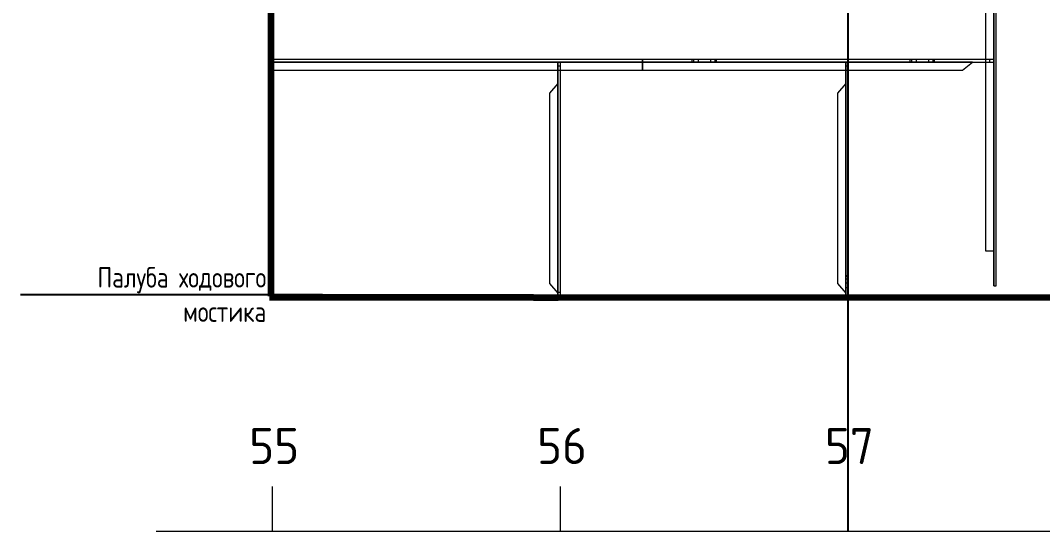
# Model space of a CAD drawing. Header units: millimetres. Extents: x -35117 to 70520, y -28859 to 27816.
# Drawn here: x 50253 to 52738, y -10309 to -9067 of the extents above; entities that cross this region are included whole.
import ezdxf

# ---------------------------------------------------------------- set-up
doc = ezdxf.new("R2010")
doc.units = ezdxf.units.MM
for name, color, linetype in [('-1', 7, 'Continuous'), ('-1102', 7, 'Continuous'), ('-1109', 7, 'Continuous'), ('-1114', 7, 'Continuous'), ('-1513', 7, 'Continuous'), ('ПозицииОборудования', 7, 'Continuous')]:
    doc.layers.add(name, color=color, linetype=linetype)
doc.layers.add('Hull', color=1, linetype='Continuous', lineweight=40)
doc.layers.add('Other', color=3, linetype='Continuous', lineweight=60)
doc.styles.add('SIMPLEX', font='simplex.shx', dxfattribs={"width": 0.9, "height": 50})
doc.styles.add('Style_GOST_type_B', font='GOST type B')
doc.styles.add('ГОСТ 2.304', font='CS_Gost2304.shx')
doc.dimstyles.new('М_20 -1', dxfattribs={"dimscale": 0, "dimtxt": 50, "dimasz": 50, "dimexe": 50, "dimexo": 0, "dimgap": 25, "dimtad": 1, "dimdec": 0, "dimrnd": 5, "dimdsep": 46, "dimtxsty": 'SIMPLEX', "dimcen": 50, "dimclrd": 1, "dimclre": 1, "dimclrt": 3, "dimadec": 0, "dimazin": 0, "dimtfac": 1, "dimtdec": 0, "dimtmove": 0, "dimatfit": 3, "dimfxl": 1, "dimtolj": 1, "dimtzin": 0, "dimarcsym": 0})

# ---------------------------------------------------------------- blocks, each defined once
blk = doc.blocks.new('*D302')
at = {"layer": 'Defpoints', "color": 0, "linetype": 'Continuous'}
for p in [(51841.5, -7368.9), (52265.8, -7567.8), (52265.8, -10309.1)]:
    blk.add_point(p, dxfattribs=at)
at = {"layer": 'Hull', "color": 1, "linetype": 'Continuous', "lineweight": -2}
for p, q in [((51841.5, -7368.9), (51841.5, -7617.8)), ((52265.8, -10309.1), (52265.8, -7517.8)), ((51891.5, -7567.8), (52215.8, -7567.8))]:
    blk.add_line(p, q, dxfattribs=at)
at = {"layer": 'Hull', "color": 1, "linetype": 'Continuous'}
for points in [[(51891.5, -7559.5), (51891.5, -7576.1), (51841.5, -7567.8)], [(52215.8, -7559.5), (52215.8, -7576.1), (52265.8, -7567.8)]]:
    blk.add_solid(points, dxfattribs=at)
at = {"layer": 'Hull', "color": 3, "linetype": 'Continuous', "lineweight": 9, "insert": (52083.1, -7517.8), "char_height": 50, "attachment_point": 5, "style": 'SIMPLEX'}
blk.add_mtext('\\A1;425', dxfattribs=at)

msp = doc.modelspace()

# ---------------------------------------------------------------- linework, layer by layer
at = {"layer": '-1', "color": 1, "lineweight": 0}
for p, q in [((50865.81, -10309.107), (50865.81, -10199.732)), ((51565.81, -10309.107), (51565.81, -10199.732)), ((52265.81, -10309.107), (52265.81, -10199.732)), ((70465.81, -10309.107), (50582.729, -10309.107))]:
    msp.add_line(p, q, dxfattribs=at)
at = {"layer": '-1102', "color": 3, "lineweight": 0}
msp.add_line((50858.59, -9736.896), (50858.813, -9736.896), dxfattribs=at)
at = {"layer": '-1109', "color": 1, "lineweight": 0}
for p, q in [((51765.813, -9161.896), (51765.813, -9167.896)), ((51765.813, -9161.896), (51765.813, -9167.896)), ((51765.813, -9167.896), (51765.813, -9187.897)), ((51765.813, -9167.896), (51765.813, -9187.897))]:
    msp.add_line(p, q, dxfattribs=at)
at = {"layer": '-1114', "color": 4, "lineweight": 0}
for p, q in [((50859.811, -9151.899), (50859.811, -9071.9)), ((50859.811, -9151.899), (50865.813, -9151.899)), ((50859.811, -9161.896), (50859.811, -9151.899))]:
    msp.add_line(p, q, dxfattribs=at)
for points in [[(50865.813, -9151.899), (50865.813, -9071.9), (50859.811, -9071.9)], [(50859.811, -9071.9), (50859.811, -9146.9), (50859.811, -9161.896)], [(50859.811, -9161.896), (50865.813, -9161.896), (50865.813, -9151.899)]]:
    msp.add_lwpolyline(points, dxfattribs=at)
at = {"layer": '-1513', "color": 24, "lineweight": 0}
msp.add_line((51308.608, -9736.921), (50858.694, -9736.921), dxfattribs=at)
at = {"layer": 'Hull', "color": 4, "linetype": 'Continuous', "lineweight": 50}
for p, q in [((50858.813, -9736.896), (50858.813, -7143.897)), ((58365.812, -9736.896), (50858.813, -9736.896)), ((50858.694, -9743.842), (51625.719, -9743.842)), ((51605.816, -9743.836), (53415.945, -9743.836)), ((51625.68, -9743.897), (51625.692, -9743.897)), ((51625.692, -9743.897), (54651.06, -9743.897))]:
    msp.add_line(p, q, dxfattribs=at)
at = {"layer": 'Hull', "color": 86, "linetype": 'Continuous', "lineweight": 9}
for p, q in [((52619.812, -9626.899), (52619.812, -7619.047)), ((52599.812, -7642.884), (52599.812, -9626.899)), ((51765.813, -9161.896), (50858.59, -9161.896)), ((50858.813, -9167.896), (51765.813, -9167.896)), ((51765.813, -9167.896), (50858.813, -9167.896)), ((52609.811, -9161.896), (51765.813, -9161.896)), ((51765.813, -9167.896), (51765.813, -9161.896)), ((51765.813, -9167.896), (52609.811, -9167.896)), ((52567.662, -9167.896), (51765.813, -9167.896)), ((51885.811, -9161.896), (51885.811, -9167.896)), ((51890.206, -9161.896), (51885.811, -9161.896)), ((51885.811, -9167.896), (51890.206, -9167.896)), ((51890.206, -9167.896), (51890.206, -9161.896)), ((51900.811, -9161.896), (51890.206, -9161.896)), ((51890.206, -9167.896), (51900.811, -9167.896)), ((51900.811, -9161.896), (51900.811, -9167.896)), ((51930.813, -9161.896), (51900.811, -9161.896)), ((51900.811, -9167.896), (51930.813, -9167.896)), ((51930.813, -9161.896), (51930.813, -9167.896)), ((51941.418, -9161.896), (51930.813, -9161.896)), ((51930.813, -9167.896), (51941.418, -9167.896)), ((51941.418, -9161.896), (51941.418, -9167.896)), ((51945.812, -9161.896), (51941.418, -9161.896)), ((51941.418, -9167.896), (51945.812, -9167.896)), ((51945.812, -9167.896), (51945.812, -9161.896)), ((52415.813, -9161.896), (52415.813, -9167.896)), ((52420.206, -9161.896), (52415.813, -9161.896)), ((52415.813, -9167.896), (52420.206, -9167.896)), ((52420.206, -9167.896), (52420.206, -9161.896)), ((52430.812, -9161.896), (52420.206, -9161.896)), ((52420.206, -9167.896), (52430.812, -9167.896)), ((52430.812, -9161.896), (52430.812, -9167.896)), ((52460.812, -9161.896), (52430.812, -9161.896)), ((52430.812, -9167.896), (52460.812, -9167.896)), ((52460.812, -9161.896), (52460.812, -9167.896)), ((52471.419, -9161.896), (52460.812, -9161.896)), ((52460.812, -9167.896), (52471.419, -9167.896)), ((52471.419, -9161.896), (52471.419, -9167.896)), ((52475.812, -9161.896), (52471.419, -9161.896)), ((52471.419, -9167.896), (52475.812, -9167.896)), ((52475.812, -9167.896), (52475.812, -9161.896)), ((52609.811, -9167.896), (52609.811, -9161.896)), ((52619.812, -9161.896), (52609.811, -9161.896)), ((52609.811, -9167.896), (52619.812, -9167.896)), ((52619.812, -9167.896), (52619.812, -9161.896)), ((51565.813, -9177.9), (51559.811, -9177.9)), ((51565.813, -9726.899), (51565.813, -9177.9)), ((52265.813, -9177.9), (52259.811, -9177.9)), ((52265.813, -9686.896), (52265.813, -9177.9)), ((51559.811, -9220.051), (51539.812, -9243.885)), ((51559.811, -9729.749), (51559.811, -9220.051)), ((52259.811, -9220.051), (52239.812, -9243.885)), ((52259.811, -9729.749), (52259.811, -9220.051)), ((51539.812, -9243.885), (51539.812, -9705.909)), ((52239.812, -9243.885), (52239.812, -9705.909)), ((52599.812, -9626.899), (52619.812, -9626.899)), ((52259.811, -9686.896), (52265.813, -9686.896)), ((52265.813, -9689.179), (52259.811, -9689.179)), ((52265.813, -9689.179), (52265.813, -9686.896)), ((52265.813, -9695.685), (52265.813, -9689.179)), ((51539.812, -9705.909), (51559.811, -9729.749)), ((52239.812, -9705.909), (52259.811, -9729.749)), ((52265.813, -9695.685), (52259.811, -9695.685)), ((52265.813, -9705.414), (52259.811, -9705.414)), ((52265.813, -9716.895), (52259.811, -9716.895)), ((52265.813, -9705.414), (52265.813, -9695.685)), ((52265.813, -9716.895), (52265.813, -9705.414)), ((51500.857, -9733.899), (50865.813, -9733.899)), ((51559.811, -9726.899), (51565.813, -9726.899)), ((51559.811, -9736.896), (51559.811, -9726.899)), ((52259.811, -9743.897), (52265.813, -9743.897))]:
    msp.add_line(p, q, dxfattribs=at)
at = {"layer": 'Hull', "color": 4, "linetype": 'Continuous', "lineweight": 50}
for points in [[(50858.694, -9736.921), (50858.694, -9736.921), (50858.694, -7143.561), (50858.694, -7143.561)], [(50858.813, -7143.897), (50858.813, -7153.898), (50858.813, -9726.899), (50858.813, -9736.896)], [(50858.813, -7143.897), (50865.813, -7143.897), (50865.813, -9736.896), (50858.813, -9736.896)], [(51500.854, -9743.921), (51560.854, -9743.921), (51560.854, -9743.94)]]:
    msp.add_lwpolyline(points, dxfattribs=at)
at = {"layer": 'Hull', "color": 86, "linetype": 'Continuous', "lineweight": 9}
for points in [[(52619.812, -7619.047), (52599.812, -7642.884), (52599.812, -9626.899)], [(52619.812, -9711.896), (52619.812, -7621.897), (52619.812, -7611.896)], [(52619.812, -7611.896), (52619.812, -9626.899), (52619.812, -9649.219), (52619.812, -9711.896)], [(52619.812, -9711.896), (52625.812, -9711.896), (52625.812, -7621.897)], [(50858.813, -9187.897), (51765.813, -9187.897), (51765.813, -9167.896)], [(51565.813, -9177.9), (51565.813, -9167.896), (51559.811, -9167.896)], [(51559.811, -9726.899), (51559.811, -9177.9), (51559.811, -9167.896)], [(51559.811, -9167.896), (51559.811, -9187.897), (51559.811, -9197.461), (51559.811, -9205.573), (51559.811, -9210.993), (51559.811, -9212.897), (51559.811, -9736.896)], [(51765.813, -9187.897), (52543.826, -9187.897), (52567.662, -9167.896)], [(52265.813, -9177.9), (52265.813, -9167.896), (52259.811, -9167.896)], [(52259.811, -9686.896), (52259.811, -9177.9), (52259.811, -9167.896)], [(52259.811, -9167.896), (52259.811, -9187.897), (52259.811, -9197.461), (52259.811, -9205.573), (52259.811, -9210.993), (52259.811, -9212.897), (52259.811, -9736.896)], [(51559.811, -9220.051), (51539.812, -9243.885), (51539.812, -9705.909), (51559.811, -9729.749)], [(52259.811, -9220.051), (52239.812, -9243.885), (52239.812, -9705.909), (52259.811, -9729.749)], [(52259.811, -9736.896), (52259.811, -9716.895), (52259.811, -9705.414), (52259.811, -9695.685), (52259.811, -9689.179), (52259.811, -9686.896)], [(52259.811, -9736.896), (52265.813, -9736.896), (52265.813, -9716.895)], [(51559.811, -9736.896), (51565.813, -9736.896), (51565.813, -9726.899)]]:
    msp.add_lwpolyline(points, dxfattribs=at)
at = {"layer": 'Other', "color": 5, "linetype": 'Continuous', "lineweight": 20}
for q in [(50858.813, -9736.896), (51765.813, -9736.896)]:
    msp.add_line((50858.813, -9736.896), q, dxfattribs=at)
at = {"layer": 'ПозицииОборудования', "color": 1}
msp.add_line((50987.011, -9733.899), (50252.882, -9733.899), dxfattribs=at)

# ---------------------------------------------------------------- texts
at = {"layer": '-1', "color": 3, "lineweight": 0, "style": 'Style_GOST_type_B'}
for s, p in [('55', (50809.109, -10145.045)), ('56', (51509.109, -10145.045)), ('57', (52209.046, -10145.045))]:
    msp.add_text(s, height=87.5, dxfattribs=at).set_placement(p)
at = {"layer": 'ПозицииОборудования', "color": 3, "insert": (50850.446, -9666.207), "char_height": 50, "attachment_point": 3, "style": 'ГОСТ 2.304'}
msp.add_mtext('Палуба ходового \\Pмостика', dxfattribs=at)

# ---------------------------------------------------------------- dimensions: what is measured, and where the dimension line sits
at = {"layer": 'Hull', "color": 86, "linetype": 'Continuous', "lineweight": 9}
dim = msp.add_linear_dim(base=(52265.81, -7567.804), p1=(51841.482, -7368.897), p2=(52265.81, -10309.107), angle=180, dimstyle='М_20 -1', override={"dimscale": 1, "dimfxl": 1.25}, dxfattribs=at)
dim.commit()
dim.dimension.update_dxf_attribs({"geometry": '*D302', "text_midpoint": (52083.103, -7567.804), "dimtype": 160})

doc.saveas('drawing.dxf')
